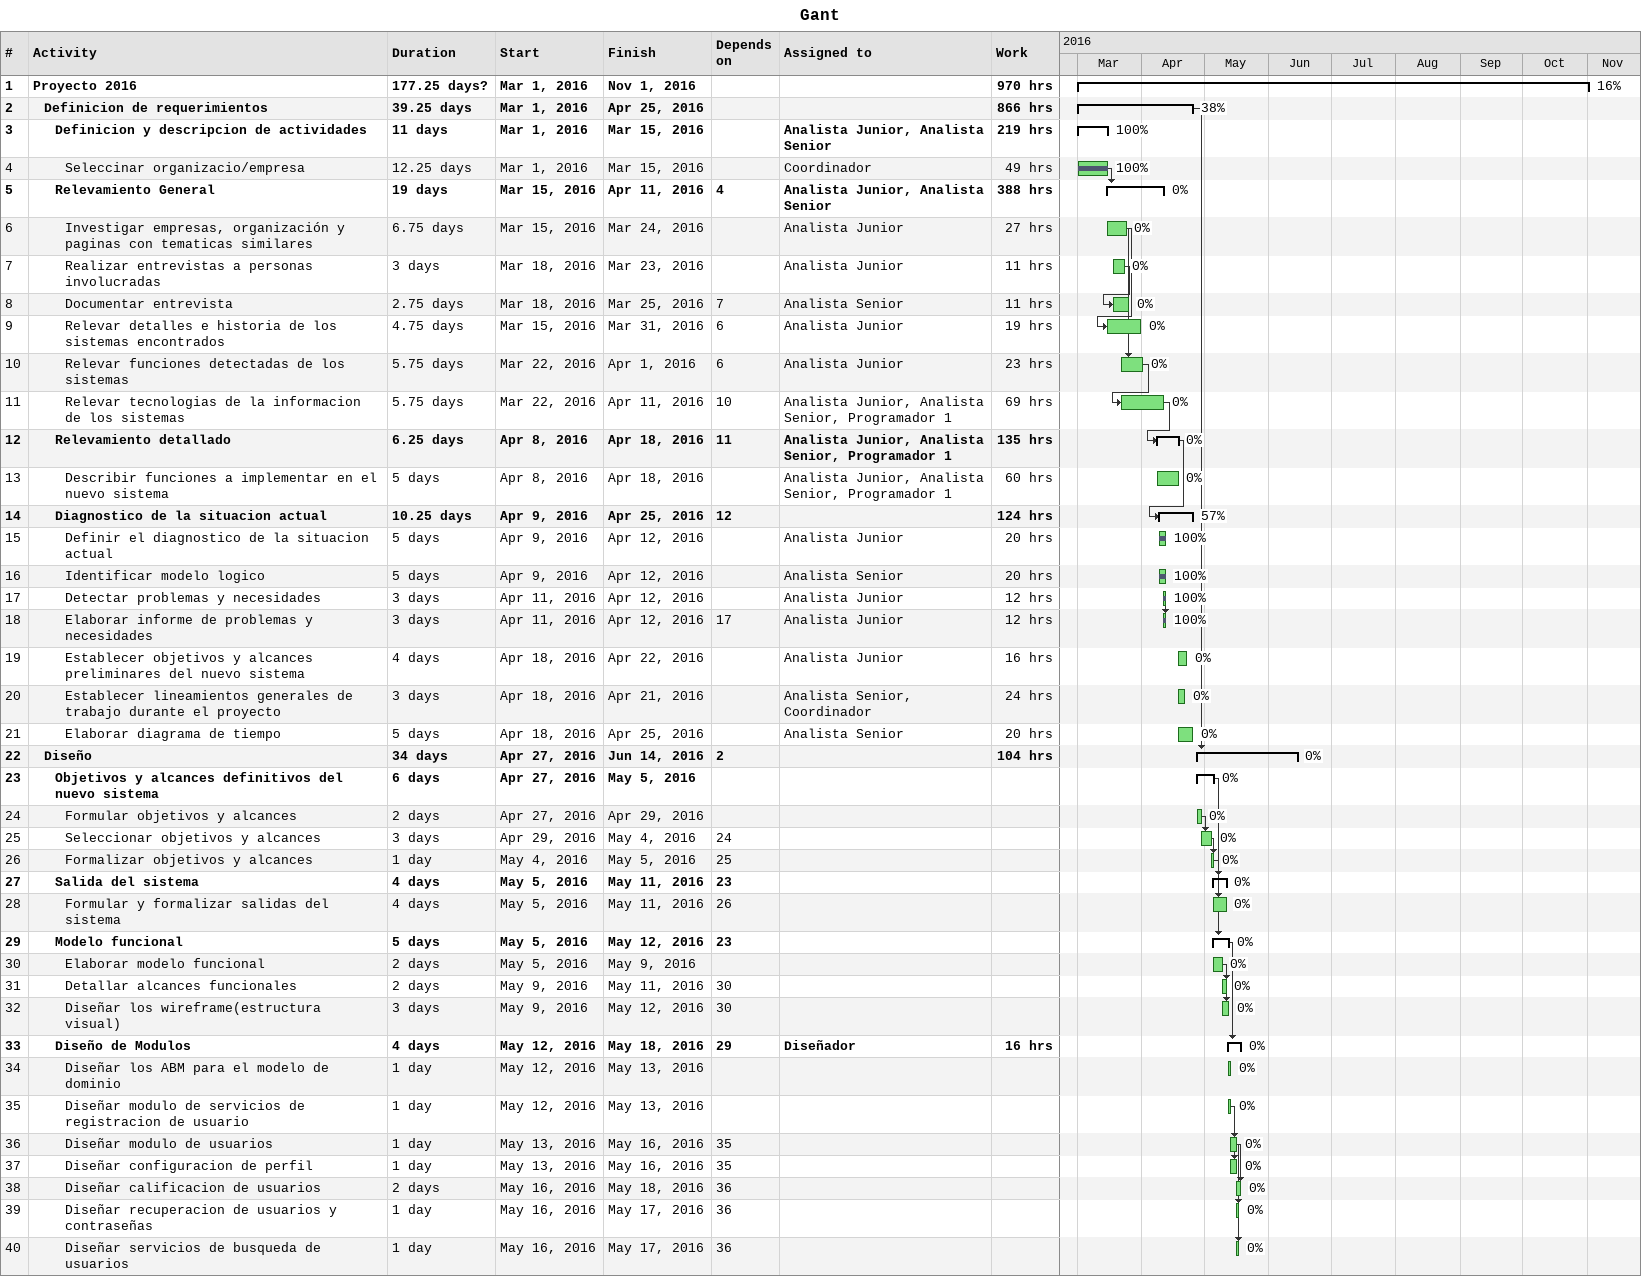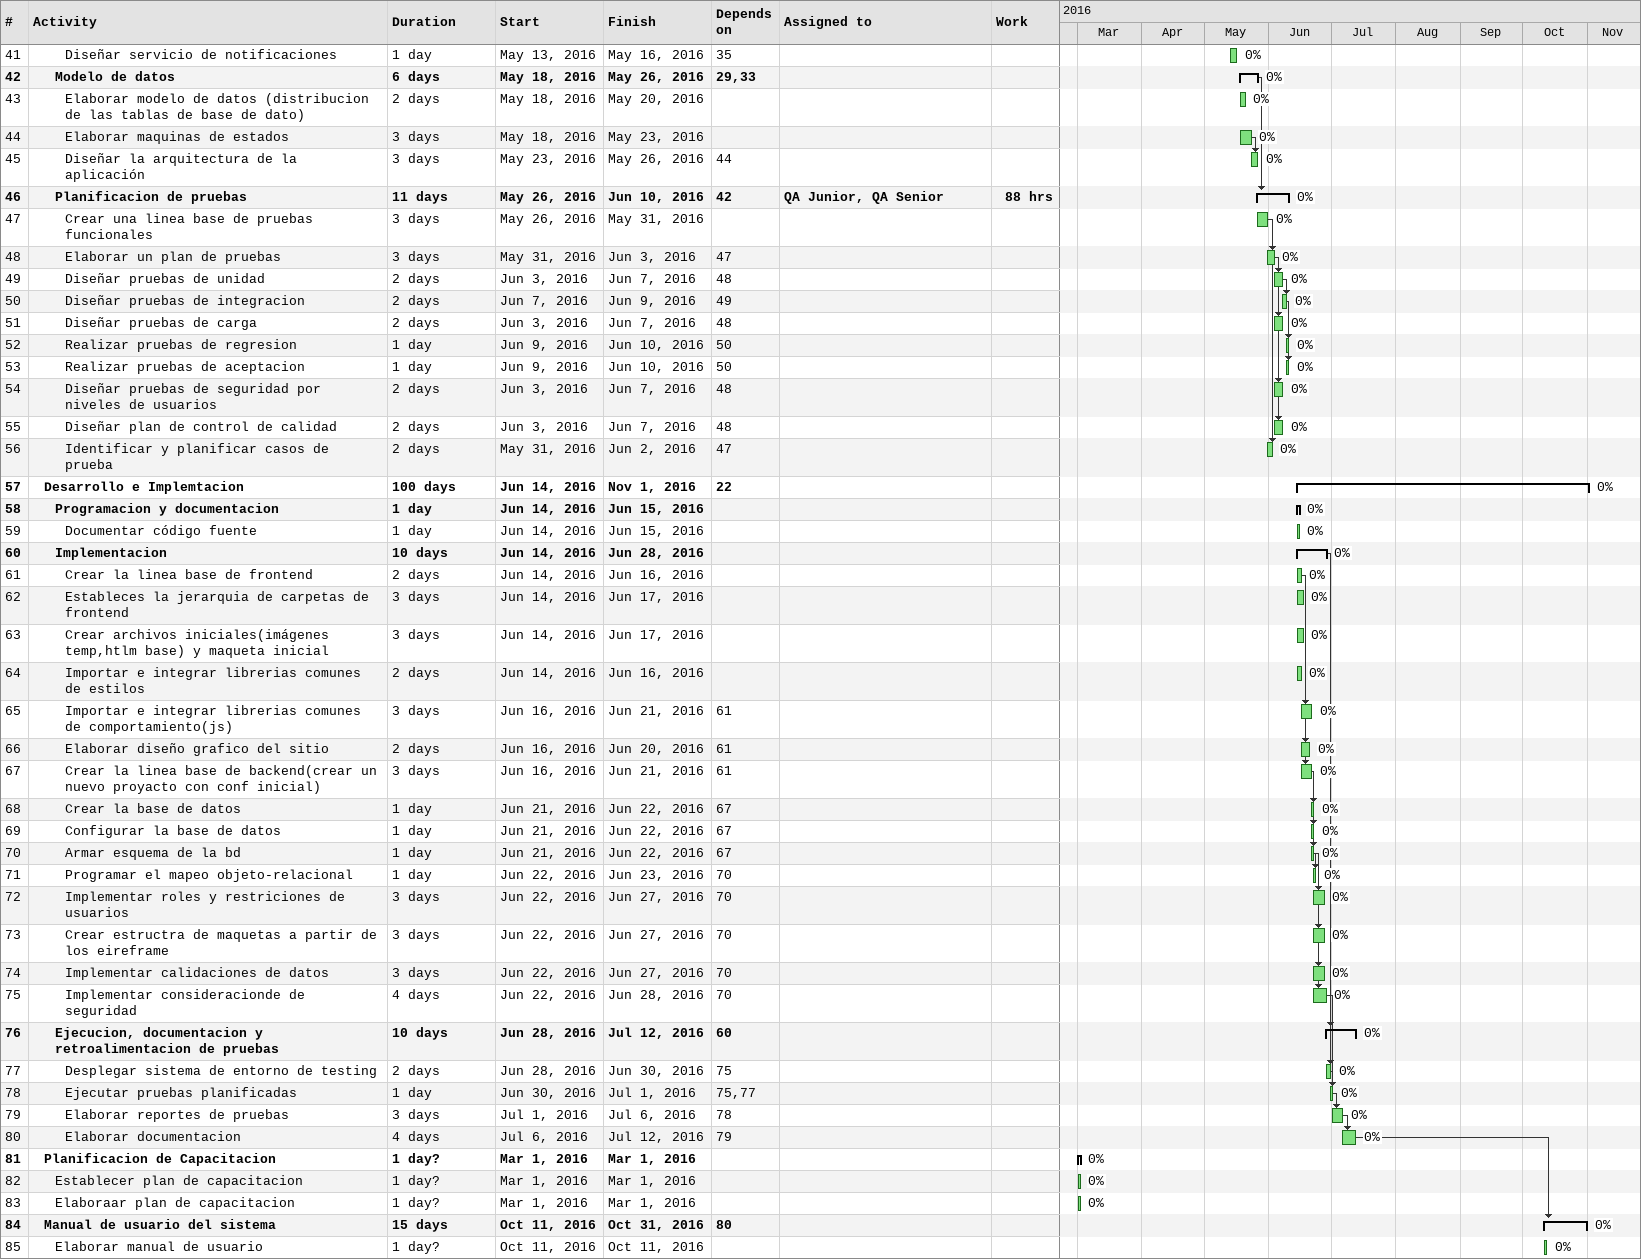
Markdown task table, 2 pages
Gant

| ID | Level | Task | Duration | Start | Finish | Predecessors | Resources | % complete | Work (h) |
|---|---|---|---|---|---|---|---|---|---|
| 1 | 1 | **Proyecto 2016** | 177.25d? | 2016-03-01 | 2016-11-01 |  |  | 16 | 970 |
| 2 | 2 | **Definicion de requerimientos** | 39.25d | 2016-03-01 | 2016-04-25 |  |  | 38 | 866 |
| 3 | 3 | **Definicion y descripcion de actividades** | 11d | 2016-03-01 | 2016-03-15 |  | Analista Junior, Analista Senior | 100 | 219 |
| 4 | 4 | Seleccinar organizacio/empresa | 12.25d | 2016-03-01 | 2016-03-15 |  | Coordinador | 100 | 49 |
| 5 | 3 | **Relevamiento General** | 19d | 2016-03-15 | 2016-04-11 | 4 | Analista Junior, Analista Senior | 0 | 388 |
| 6 | 4 | Investigar empresas, organización y paginas con tematicas similares | 6.75d | 2016-03-15 | 2016-03-24 |  | Analista Junior | 0 | 27 |
| 7 | 4 | Realizar entrevistas a personas involucradas | 3d | 2016-03-18 | 2016-03-23 |  | Analista Junior | 0 | 11 |
| 8 | 4 | Documentar entrevista | 2.75d | 2016-03-18 | 2016-03-25 | 7 | Analista Senior | 0 | 11 |
| 9 | 4 | Relevar detalles e historia de los sistemas encontrados | 4.75d | 2016-03-15 | 2016-03-31 | 6 | Analista Junior | 0 | 19 |
| 10 | 4 | Relevar funciones detectadas de los sistemas | 5.75d | 2016-03-22 | 2016-04-01 | 6 | Analista Junior | 0 | 23 |
| 11 | 4 | Relevar tecnologias de la informacion de los sistemas | 5.75d | 2016-03-22 | 2016-04-11 | 10 | Analista Junior, Analista Senior, Programador 1 | 0 | 69 |
| 12 | 3 | **Relevamiento detallado** | 6.25d | 2016-04-08 | 2016-04-18 | 11 | Analista Junior, Analista Senior, Programador 1 | 0 | 135 |
| 13 | 4 | Describir funciones a implementar en el nuevo sistema | 5d | 2016-04-08 | 2016-04-18 |  | Analista Junior, Analista Senior, Programador 1 | 0 | 60 |
| 14 | 3 | **Diagnostico de la situacion actual** | 10.25d | 2016-04-09 | 2016-04-25 | 12 |  | 57 | 124 |
| 15 | 4 | Definir el diagnostico de la situacion actual | 5d | 2016-04-09 | 2016-04-12 |  | Analista Junior | 100 | 20 |
| 16 | 4 | Identificar modelo logico | 5d | 2016-04-09 | 2016-04-12 |  | Analista Senior | 100 | 20 |
| 17 | 4 | Detectar problemas y necesidades | 3d | 2016-04-11 | 2016-04-12 |  | Analista Junior | 100 | 12 |
| 18 | 4 | Elaborar informe de problemas y necesidades | 3d | 2016-04-11 | 2016-04-12 | 17 | Analista Junior | 100 | 12 |
| 19 | 4 | Establecer objetivos y alcances preliminares del nuevo sistema | 4d | 2016-04-18 | 2016-04-22 |  | Analista Junior | 0 | 16 |
| 20 | 4 | Establecer lineamientos generales de trabajo durante el proyecto | 3d | 2016-04-18 | 2016-04-21 |  | Analista Senior, Coordinador | 0 | 24 |
| 21 | 4 | Elaborar diagrama de tiempo | 5d | 2016-04-18 | 2016-04-25 |  | Analista Senior | 0 | 20 |
| 22 | 2 | **Diseño** | 34d | 2016-04-27 | 2016-06-14 | 2 |  | 0 | 104 |
| 23 | 3 | **Objetivos y alcances definitivos del nuevo sistema** | 6d | 2016-04-27 | 2016-05-05 |  |  | 0 |  |
| 24 | 4 | Formular objetivos y alcances | 2d | 2016-04-27 | 2016-04-29 |  |  | 0 |  |
| 25 | 4 | Seleccionar objetivos y alcances | 3d | 2016-04-29 | 2016-05-04 | 24 |  | 0 |  |
| 26 | 4 | Formalizar objetivos y alcances | 1d | 2016-05-04 | 2016-05-05 | 25 |  | 0 |  |
| 27 | 3 | **Salida del sistema** | 4d | 2016-05-05 | 2016-05-11 | 23 |  | 0 |  |
| 28 | 4 | Formular y formalizar salidas del sistema | 4d | 2016-05-05 | 2016-05-11 | 26 |  | 0 |  |
| 29 | 3 | **Modelo funcional** | 5d | 2016-05-05 | 2016-05-12 | 23 |  | 0 |  |
| 30 | 4 | Elaborar modelo funcional | 2d | 2016-05-05 | 2016-05-09 |  |  | 0 |  |
| 31 | 4 | Detallar alcances funcionales | 2d | 2016-05-09 | 2016-05-11 | 30 |  | 0 |  |
| 32 | 4 | Diseñar los wireframe(estructura visual) | 3d | 2016-05-09 | 2016-05-12 | 30 |  | 0 |  |
| 33 | 3 | **Diseño de Modulos** | 4d | 2016-05-12 | 2016-05-18 | 29 | Diseñador | 0 | 16 |
| 34 | 4 | Diseñar los ABM para el modelo de dominio | 1d | 2016-05-12 | 2016-05-13 |  |  | 0 |  |
| 35 | 4 | Diseñar modulo de servicios de registracion de usuario | 1d | 2016-05-12 | 2016-05-13 |  |  | 0 |  |
| 36 | 4 | Diseñar modulo de usuarios | 1d | 2016-05-13 | 2016-05-16 | 35 |  | 0 |  |
| 37 | 4 | Diseñar configuracion de perfil | 1d | 2016-05-13 | 2016-05-16 | 35 |  | 0 |  |
| 38 | 4 | Diseñar calificacion de usuarios | 2d | 2016-05-16 | 2016-05-18 | 36 |  | 0 |  |
| 39 | 4 | Diseñar recuperacion de usuarios y contraseñas | 1d | 2016-05-16 | 2016-05-17 | 36 |  | 0 |  |
| 40 | 4 | Diseñar servicios de busqueda de usuarios | 1d | 2016-05-16 | 2016-05-17 | 36 |  | 0 |  |
| 41 | 4 | Diseñar servicio de notificaciones | 1d | 2016-05-13 | 2016-05-16 | 35 |  | 0 |  |
| 42 | 3 | **Modelo de datos** | 6d | 2016-05-18 | 2016-05-26 | 29, 33 |  | 0 |  |
| 43 | 4 | Elaborar modelo de datos (distribucion de las tablas de base de dato) | 2d | 2016-05-18 | 2016-05-20 |  |  | 0 |  |
| 44 | 4 | Elaborar maquinas de estados | 3d | 2016-05-18 | 2016-05-23 |  |  | 0 |  |
| 45 | 4 | Diseñar la arquitectura de la aplicación | 3d | 2016-05-23 | 2016-05-26 | 44 |  | 0 |  |
| 46 | 3 | **Planificacion de pruebas** | 11d | 2016-05-26 | 2016-06-10 | 42 | QA Junior, QA Senior | 0 | 88 |
| 47 | 4 | Crear una linea base de pruebas funcionales | 3d | 2016-05-26 | 2016-05-31 |  |  | 0 |  |
| 48 | 4 | Elaborar un plan de pruebas | 3d | 2016-05-31 | 2016-06-03 | 47 |  | 0 |  |
| 49 | 4 | Diseñar pruebas de unidad | 2d | 2016-06-03 | 2016-06-07 | 48 |  | 0 |  |
| 50 | 4 | Diseñar pruebas de integracion | 2d | 2016-06-07 | 2016-06-09 | 49 |  | 0 |  |
| 51 | 4 | Diseñar pruebas de carga | 2d | 2016-06-03 | 2016-06-07 | 48 |  | 0 |  |
| 52 | 4 | Realizar pruebas de regresion | 1d | 2016-06-09 | 2016-06-10 | 50 |  | 0 |  |
| 53 | 4 | Realizar pruebas de aceptacion | 1d | 2016-06-09 | 2016-06-10 | 50 |  | 0 |  |
| 54 | 4 | Diseñar pruebas de seguridad por niveles de usuarios | 2d | 2016-06-03 | 2016-06-07 | 48 |  | 0 |  |
| 55 | 4 | Diseñar plan de control de calidad | 2d | 2016-06-03 | 2016-06-07 | 48 |  | 0 |  |
| 56 | 4 | Identificar y planificar casos de prueba | 2d | 2016-05-31 | 2016-06-02 | 47 |  | 0 |  |
| 57 | 2 | **Desarrollo e Implemtacion** | 100d | 2016-06-14 | 2016-11-01 | 22 |  | 0 |  |
| 58 | 3 | **Programacion y documentacion** | 1d | 2016-06-14 | 2016-06-15 |  |  | 0 |  |
| 59 | 4 | Documentar código fuente | 1d | 2016-06-14 | 2016-06-15 |  |  | 0 |  |
| 60 | 3 | **Implementacion** | 10d | 2016-06-14 | 2016-06-28 |  |  | 0 |  |
| 61 | 4 | Crear la linea base de frontend | 2d | 2016-06-14 | 2016-06-16 |  |  | 0 |  |
| 62 | 4 | Estableces la jerarquia de carpetas de frontend | 3d | 2016-06-14 | 2016-06-17 |  |  | 0 |  |
| 63 | 4 | Crear archivos iniciales(imágenes temp,htlm base) y maqueta inicial | 3d | 2016-06-14 | 2016-06-17 |  |  | 0 |  |
| 64 | 4 | Importar e integrar librerias comunes de estilos | 2d | 2016-06-14 | 2016-06-16 |  |  | 0 |  |
| 65 | 4 | Importar e integrar librerias comunes de comportamiento(js) | 3d | 2016-06-16 | 2016-06-21 | 61 |  | 0 |  |
| 66 | 4 | Elaborar diseño grafico del sitio | 2d | 2016-06-16 | 2016-06-20 | 61 |  | 0 |  |
| 67 | 4 | Crear la linea base de backend(crear un nuevo proyacto con conf inicial) | 3d | 2016-06-16 | 2016-06-21 | 61 |  | 0 |  |
| 68 | 4 | Crear la base de datos | 1d | 2016-06-21 | 2016-06-22 | 67 |  | 0 |  |
| 69 | 4 | Configurar la base de datos | 1d | 2016-06-21 | 2016-06-22 | 67 |  | 0 |  |
| 70 | 4 | Armar esquema de la bd | 1d | 2016-06-21 | 2016-06-22 | 67 |  | 0 |  |
| 71 | 4 | Programar el mapeo objeto-relacional | 1d | 2016-06-22 | 2016-06-23 | 70 |  | 0 |  |
| 72 | 4 | Implementar roles y restriciones de usuarios | 3d | 2016-06-22 | 2016-06-27 | 70 |  | 0 |  |
| 73 | 4 | Crear estructra de maquetas a partir de los eireframe | 3d | 2016-06-22 | 2016-06-27 | 70 |  | 0 |  |
| 74 | 4 | Implementar calidaciones de datos | 3d | 2016-06-22 | 2016-06-27 | 70 |  | 0 |  |
| 75 | 4 | Implementar consideracionde de seguridad | 4d | 2016-06-22 | 2016-06-28 | 70 |  | 0 |  |
| 76 | 3 | **Ejecucion, documentacion y retroalimentacion de pruebas** | 10d | 2016-06-28 | 2016-07-12 | 60 |  | 0 |  |
| 77 | 4 | Desplegar sistema de entorno de testing | 2d | 2016-06-28 | 2016-06-30 | 75 |  | 0 |  |
| 78 | 4 | Ejecutar pruebas planificadas | 1d | 2016-06-30 | 2016-07-01 | 75, 77 |  | 0 |  |
| 79 | 4 | Elaborar reportes de pruebas | 3d | 2016-07-01 | 2016-07-06 | 78 |  | 0 |  |
| 80 | 4 | Elaborar documentacion | 4d | 2016-07-06 | 2016-07-12 | 79 |  | 0 |  |
| 81 | 2 | **Planificacion de Capacitacion** | 1d? | 2016-03-01 | 2016-03-01 |  |  | 0 |  |
| 82 | 3 | Establecer plan de capacitacion | 1d? | 2016-03-01 | 2016-03-01 |  |  | 0 |  |
| 83 | 3 | Elaboraar plan de capacitacion | 1d? | 2016-03-01 | 2016-03-01 |  |  | 0 |  |
| 84 | 2 | **Manual de usuario del sistema** | 15d | 2016-10-11 | 2016-10-31 | 80 |  | 0 |  |
| 85 | 3 | Elaborar manual de usuario | 1d? | 2016-10-11 | 2016-10-11 |  |  | 0 |  |
